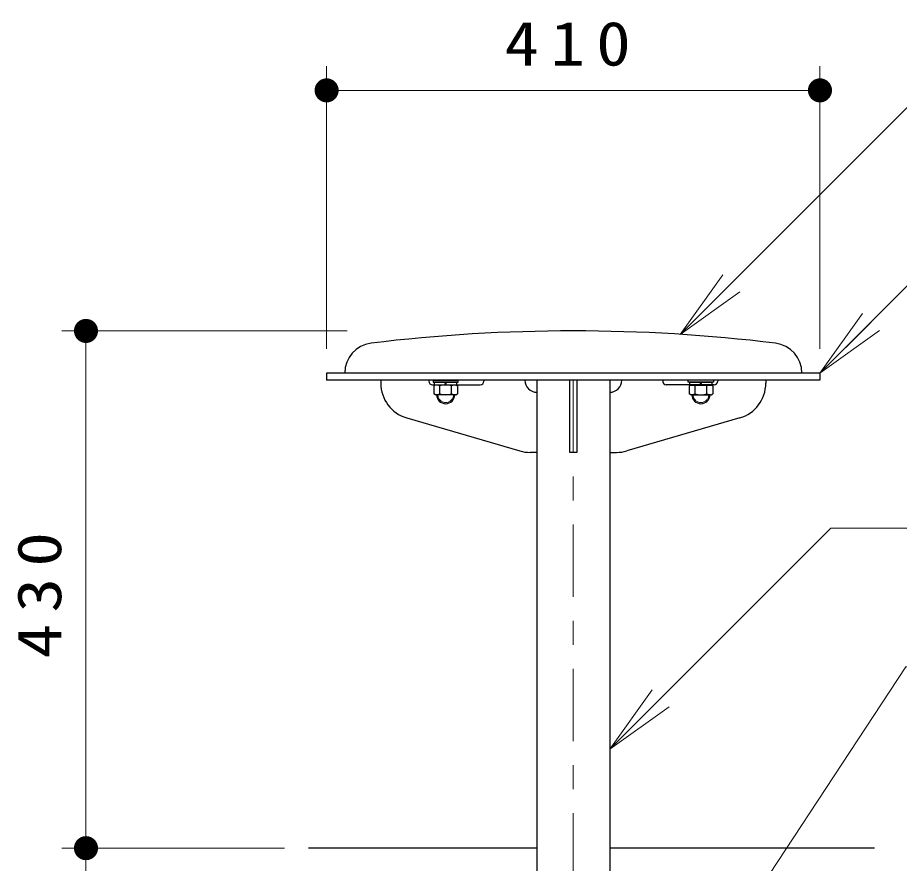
# Model space of a CAD drawing. Units: millimetres on the paper, scale 1:20. Extents: x -385 to 0, y 0 to 267.
# Drawn here: x -163.79 to -127.15, y 102.59 to 137.74 of the extents above; entities that cross this region are included whole.
import ezdxf

# ---------------------------------------------------------------- set-up
doc = ezdxf.new("R2010")
doc.units = ezdxf.units.MM
doc.linetypes.add('USER1', pattern=[4.5, 2.5, -2])
doc.linetypes.add('USER2', pattern=[6, 3, -1, 1, -1])
doc.layers.add('LY_1', color=7, linetype='Continuous', lineweight=25)
doc.styles.add('ＭＳ ゴシック', font='')
doc.styles.get('ＭＳ ゴシック').set_extended_font_data('MS Gothic')

# ---------------------------------------------------------------- blocks, each defined once
blk = doc.blocks.new('filled_dot')
at = {"color": 0, "linetype": 'Continuous', "lineweight": -2, "const_width": 1.25}
blk.add_lwpolyline([(-0.625, 0, 1), (0.625, 0, 1)], format="xyb", close=True, dxfattribs=at)

msp = doc.modelspace()

# ---------------------------------------------------------------- linework, layer by layer
at = {"layer": 'LY_1', "lineweight": 13}
for p, q in [((-150.946, 123.968), (-150.946, 135.718)), ((-130.446, 123.968), (-130.446, 135.718)), ((-150.946, 134.718), (-130.446, 134.718)), ((-136.25, 124.576), (-134.482, 127.051)), ((-136.25, 124.576), (-134.128, 126.697)), ((-133.775, 126.344), (-136.25, 124.576)), ((-130.446, 122.968), (-128.678, 125.443)), ((-130.446, 122.968), (-128.324, 125.089)), ((-150.097, 124.718), (-161.946, 124.718)), ((-160.946, 103.218), (-160.946, 124.718)), ((-127.971, 124.736), (-130.446, 122.968)), ((-139.183, 107.331), (-137.415, 109.805)), ((-139.183, 107.331), (-137.062, 109.452)), ((-136.708, 109.098), (-139.183, 107.331)), ((-152.696, 103.218), (-161.946, 103.218)), ((-160.946, 97.218), (-160.946, 103.218))]:
    msp.add_line(p, q, dxfattribs=at)
at = {"layer": 'LY_1', "color": 131}
for p, q in [((-130.446, 122.968), (-150.946, 122.968)), ((-150.946, 122.968), (-150.946, 122.668)), ((-130.796, 122.968), (-150.946, 122.968)), ((-130.446, 122.968), (-130.446, 122.668)), ((-130.446, 122.668), (-150.946, 122.668)), ((-148.696, 122.668), (-148.696, 122.542)), ((-146.696, 122.668), (-146.696, 122.631)), ((-146.546, 122.481), (-144.561, 122.481)), ((-144.411, 122.668), (-144.411, 122.631)), ((-142.208, 122.668), (-142.208, 103.218)), ((-140.846, 119.668), (-140.846, 122.668)), ((-140.546, 122.668), (-140.546, 119.668)), ((-139.183, 122.668), (-139.183, 103.218)), ((-136.981, 122.668), (-136.981, 122.631)), ((-134.846, 122.481), (-136.831, 122.481)), ((-134.696, 122.668), (-134.696, 122.631)), ((-132.696, 122.668), (-132.696, 122.542)), ((-147.617, 121.103), (-142.914, 119.728)), ((-133.775, 121.103), (-138.477, 119.728)), ((-142.208, 119.668), (-142.494, 119.668)), ((-140.546, 119.668), (-140.846, 119.668)), ((-139.183, 119.668), (-138.898, 119.668)), ((-142.208, 103.218), (-151.696, 103.218)), ((-128.182, 103.218), (-139.183, 103.218))]:
    msp.add_line(p, q, dxfattribs=at)
at = {"layer": 'LY_1'}
for p, q in [((-146.524, 122.668), (-146.524, 122.593)), ((-146.524, 122.668), (-145.474, 122.668)), ((-146.524, 122.593), (-145.474, 122.593)), ((-146.423, 122.468), (-146.489, 122.43)), ((-146.489, 122.43), (-146.489, 122.106)), ((-145.539, 122.593), (-146.459, 122.593)), ((-146.459, 122.468), (-146.459, 122.593)), ((-145.539, 122.468), (-146.459, 122.468)), ((-145.575, 122.468), (-146.423, 122.468)), ((-146.244, 122.106), (-146.244, 122.43)), ((-146.033, 122.468), (-145.999, 122.593)), ((-145.999, 122.468), (-145.966, 122.593)), ((-145.754, 122.106), (-145.754, 122.43)), ((-145.575, 122.468), (-145.509, 122.43)), ((-145.539, 122.468), (-145.539, 122.593)), ((-145.509, 122.43), (-145.509, 122.106)), ((-145.474, 122.593), (-145.474, 122.668)), ((-135.917, 122.593), (-135.917, 122.668)), ((-134.867, 122.668), (-135.917, 122.668)), ((-134.867, 122.593), (-135.917, 122.593)), ((-135.817, 122.468), (-135.882, 122.43)), ((-135.882, 122.43), (-135.882, 122.106)), ((-135.852, 122.593), (-134.932, 122.593)), ((-135.852, 122.468), (-135.852, 122.593)), ((-135.852, 122.468), (-134.932, 122.468)), ((-135.817, 122.468), (-134.968, 122.468)), ((-135.637, 122.106), (-135.637, 122.43)), ((-135.392, 122.468), (-135.426, 122.593)), ((-135.359, 122.468), (-135.392, 122.593)), ((-135.147, 122.106), (-135.147, 122.43)), ((-134.968, 122.468), (-134.902, 122.43)), ((-134.932, 122.468), (-134.932, 122.593)), ((-134.902, 122.43), (-134.902, 122.106)), ((-134.867, 122.668), (-134.867, 122.593)), ((-146.423, 122.068), (-146.489, 122.106)), ((-145.575, 122.068), (-146.423, 122.068)), ((-145.575, 122.068), (-145.509, 122.106)), ((-135.817, 122.068), (-135.882, 122.106)), ((-135.817, 122.068), (-134.968, 122.068)), ((-134.968, 122.068), (-134.902, 122.106))]:
    msp.add_line(p, q, dxfattribs=at)
at = {"layer": 'LY_1', "color": 131, "linetype": 'USER2', "lineweight": 13}
msp.add_line((-140.696, 122.668), (-140.696, 103.218), dxfattribs=at)
at = {"layer": 'LY_1', "color": 4}
for p, q in [((-142.208, 103.218), (-142.208, 97.518)), ((-139.183, 103.218), (-139.183, 97.518))]:
    msp.add_line(p, q, dxfattribs=at)
at = {"layer": 'LY_1', "color": 4, "linetype": 'USER2', "lineweight": 13}
msp.add_line((-140.696, 103.218), (-140.696, 85.305), dxfattribs=at)
at = {"layer": 'LY_1', "lineweight": 13}
for points in [[(-136.25, 124.576), (-123.085, 137.741), (-80.278, 137.741)], [(-130.446, 122.968), (-124.246, 129.168), (-96.439, 129.168)], [(-139.183, 107.331), (-129.993, 116.521), (-91.063, 116.521)], [(-135.196, 98.086), (-126.875, 110.75), (-69.148, 110.75)]]:
    msp.add_lwpolyline(points, dxfattribs=at)
at = {"layer": 'LY_1', "color": 131}
for centre, radius, start, end in [((-140.696, 55.156), 69.562, 83.06354, 96.93646), ((-148.946, 122.968), 1.25, 96.9365, 180), ((-132.446, 122.968), 1.25, 0, 83.0635), ((-147.196, 122.542), 1.5, 180, 253.7077), ((-146.546, 122.631), 0.15, 180, 270), ((-144.561, 122.631), 0.15, 270, 0), ((-142.208, 122.668), 0.5, 180, 270), ((-139.183, 122.668), 0.5, 270, 0), ((-136.831, 122.631), 0.15, 180, 270), ((-134.846, 122.631), 0.15, 270, 0), ((-134.196, 122.542), 1.5, 286.2923, 0), ((-142.494, 121.168), 1.5, 253.7077, 270), ((-138.898, 121.168), 1.5, 270, 286.2923)]:
    msp.add_arc(centre, radius, start, end, dxfattribs=at)
at = {"layer": 'LY_1'}
for centre, radius, start, end in [((-146.423, 122.025), 0.443, 66.1349, 90), ((-145.999, 121.657), 0.811, 72.4119, 107.5881), ((-145.575, 122.025), 0.443, 90, 113.8651), ((-135.817, 122.025), 0.443, 66.1349, 90), ((-135.392, 121.657), 0.811, 72.4119, 107.5881), ((-134.968, 122.025), 0.443, 90, 113.8651), ((-146.423, 122.511), 0.443, 270, 293.865), ((-145.999, 122.068), 0.375, 180, 360), ((-145.999, 122.879), 0.811, 252.4119, 287.5881), ((-145.575, 122.511), 0.443, 246.1349, 270), ((-135.817, 122.511), 0.443, 270, 293.8651), ((-135.392, 122.068), 0.375, 180, 0), ((-135.392, 122.879), 0.811, 252.4119, 287.5881), ((-134.968, 122.511), 0.443, 246.135, 270)]:
    msp.add_arc(centre, radius, start, end, dxfattribs=at)
at = {"layer": 'LY_1', "linetype": 'USER1', "lineweight": 13}
for centre, end in [((-145.999, 122.068), 360), ((-135.392, 122.068), 0)]:
    msp.add_arc(centre, 0.325, 180, end, dxfattribs=at)

# ---------------------------------------------------------------- block references
at = {"layer": 'LY_1', "lineweight": 13, "xscale": 0.4, "yscale": 0.4}
msp.add_blockref('filled_dot', (-150.946, 134.718), dxfattribs=at)
for p, rotation in [((-130.446, 134.718), 180), ((-160.946, 124.718), 270), ((-160.946, 103.218), 270), ((-160.946, 103.218), 90)]:
    msp.add_blockref('filled_dot', p, dxfattribs=dict(at, rotation=rotation))

# ---------------------------------------------------------------- texts
at = {"layer": 'LY_1', "insert": (-140.696, 135.718), "char_height": 1.833, "attachment_point": 8, "style": 'ＭＳ ゴシック'}
msp.add_mtext('\\T1.33;\\W1.15;410', dxfattribs=at)
at = {"layer": 'LY_1', "insert": (-161.946, 113.968), "char_height": 1.833, "attachment_point": 8, "rotation": 90, "style": 'ＭＳ ゴシック'}
msp.add_mtext('\\T1.33;\\W1.15;430', dxfattribs=at)

doc.saveas('drawing.dxf')
